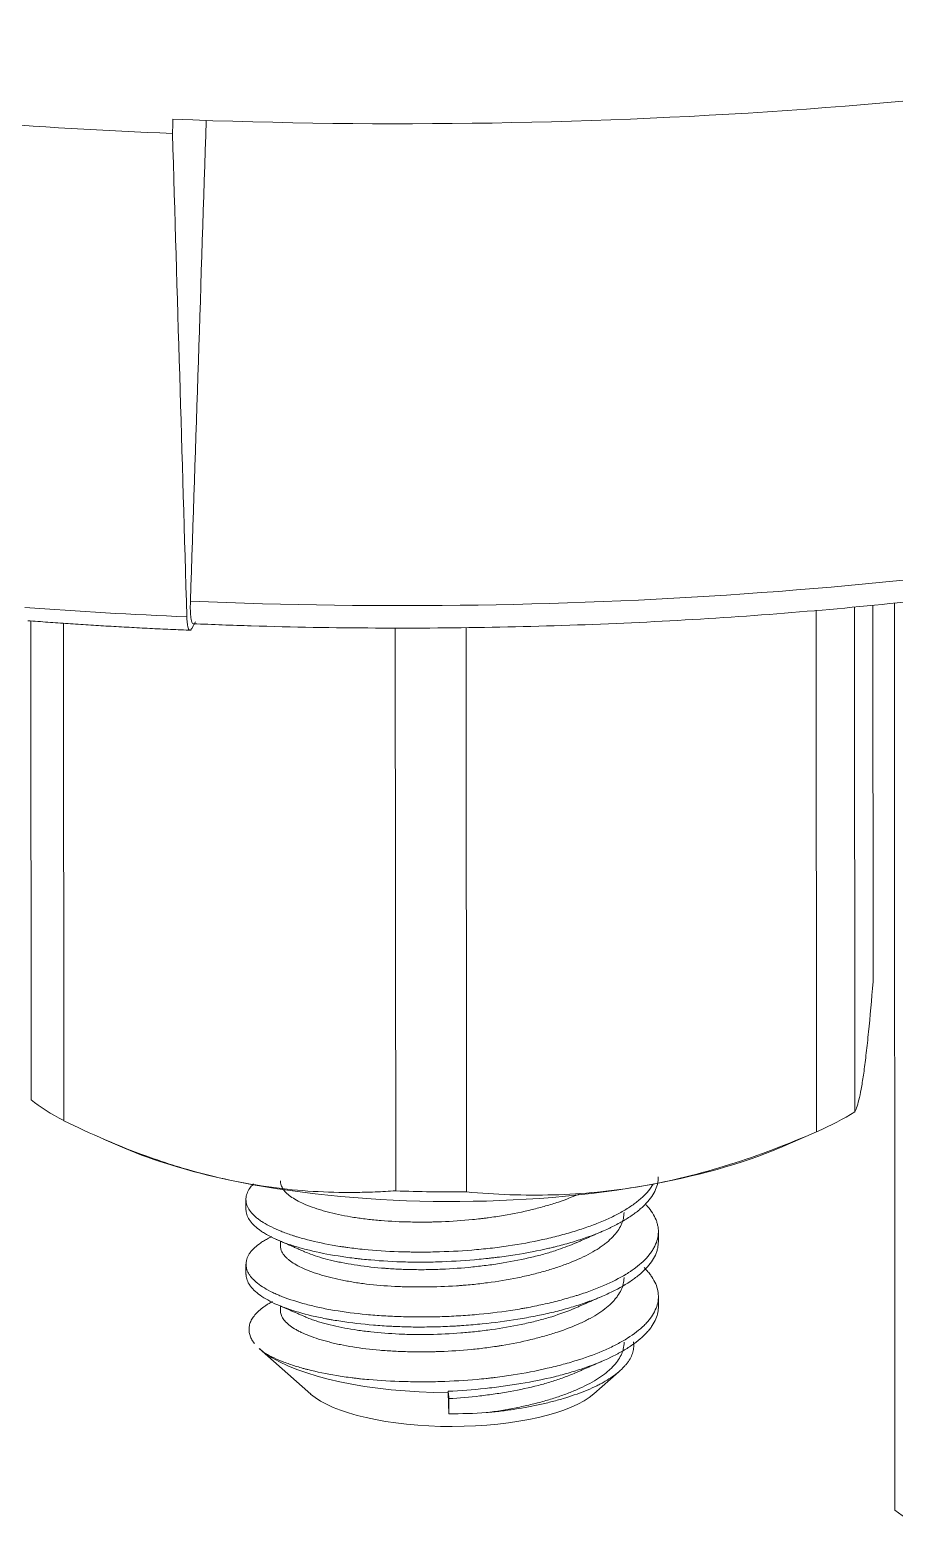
# Model space of a CAD drawing. Extents: x 9509 to 10103, y -15405 to -14985.
# Drawn here: x 10027.73 to 10040.31, y -15227.54 to -15205.7 of the extents above; entities that cross this region are included whole.
import ezdxf

# ---------------------------------------------------------------- set-up
doc = ezdxf.new("R2010")
doc.units = 0
doc.header["$MEASUREMENT"] = 0
doc.linetypes.add('HIDDEN2', pattern=[4.7625, 3.175, -1.5875])
doc.layers.add('1', color=4, linetype='HIDDEN2')

msp = doc.modelspace()

# ---------------------------------------------------------------- linework, layer by layer
at = {"layer": '1', "color": 7, "linetype": 'Continuous', "lineweight": 18}
for p, q in [((10039.728, -15221.44), (10039.723, -15214.094)), ((10039.992, -15219.544), (10039.988, -15214.07)), ((10040.311, -15227.233), (10040.302, -15214.036)), ((10027.741, -15221.264), (10027.736, -15214.298)), ((10028.216, -15221.568), (10028.211, -15214.331)), ((10030.08, -15214.407), (10030.131, -15214.312)), ((10039.171, -15221.728), (10039.166, -15214.141)), ((10033.046, -15222.588), (10033.04, -15214.4)), ((10034.078, -15222.604), (10034.073, -15214.392)), ((10038.633, -15221.961), (10039.168, -15221.73)), ((10028.797, -15221.836), (10029.101, -15221.967)), ((10030.868, -15222.713), (10030.868, -15222.858)), ((10036.868, -15223.326), (10036.868, -15223.181)), ((10031.368, -15223.321), (10031.368, -15223.384)), ((10030.868, -15223.657), (10030.868, -15223.802)), ((10036.869, -15224.27), (10036.869, -15224.125)), ((10031.369, -15224.264), (10031.369, -15224.328)), ((10031.06, -15224.883), (10031.809, -15225.544)), ((10035.93, -15225.542), (10036.292, -15225.221)), ((10033.81, -15225.504), (10033.81, -15225.525)), ((10033.81, -15225.525), (10033.82, -15225.832)), ((10033.82, -15225.611), (10033.82, -15225.832))]:
    msp.add_line(p, q, dxfattribs=at)
for centre, major_axis, ratio, start_param, end_param in [((10033.158, -15197.988), (27.43, 0.018), 0.330963, 4.589658, 5.265633), ((10033.158, -15198.197), (-27.426, -0.018), 0.330963, 1.338917, 1.447791), ((10048.488, -14811.798), (30.668, 853.756), 0.00528, 2.052272, 2.061536), ((10033.866, -15220.404), (6.65, 0.004), 0.330963, 3.54127, 3.696819), ((10033.866, -15220.404), (6.65, 0.004), 0.330963, 5.635665, 5.791214), ((10033.866, -15220.758), (-6, -0.004), 0.330963, 0.652874, 1.001051), ((10033.866, -15220.758), (-6, -0.004), 0.330963, 2.048248, 2.488709), ((10033.866, -15220.758), (-6, -0.004), 0.330963, 1.001051, 2.048248), ((10033.866, -15220.404), (6.65, 0.004), 0.330963, 4.588467, 4.744017), ((10033.869, -15224.533), (-3, -0.002), 0.330963, 0.436959, 1.550932), ((10033.869, -15225.288), (2.2, 0.001), 0.330963, 3.499988, 5.924806), ((10033.869, -15225.004), (2.5, 0.002), 0.330963, 4.692524, 4.911627), ((10046.436, -15226.372), (6.65, 0.004), 0.330963, 3.54127, 3.696819)]:
    msp.add_ellipse(centre, major_axis=major_axis, ratio=ratio, start_param=start_param, end_param=end_param, dxfattribs=at)
at = {"layer": '1', "color": 1, "linetype": 'Continuous', "lineweight": 13}
for centre, major_axis, start_param, end_param in [((10033.163, -15206.017), (-24.351, -0.016), 1.44277, 2.129336), ((10033.163, -15206.158), (-24.615, -0.016), 1.344679, 1.442029)]:
    msp.add_ellipse(centre, major_axis=major_axis, ratio=0.330963, start_param=start_param, end_param=end_param, dxfattribs=at)
at = {"layer": '1', "color": 7, "linetype": 'Continuous', "lineweight": 18}
msp.add_rational_spline([(10029.806, -15207), (10029.802, -15207.104), (10029.799, -15207.207)], [0.500001213832, 0.499998786168, 0.500001213832], degree=2, dxfattribs=at)
for points, degree in [([(10030.007, -15214.235), (10029.938, -15211.893), (10029.868, -15209.55), (10029.799, -15207.207)], 3), ([(10027.693, -15214.295), (10028.872, -15214.385), (10030.072, -15214.435)], 2), ([(10030.007, -15214.235), (10030.007, -15214.237), (10030.007, -15214.238), (10030.007, -15214.239)], 3), ([(10035.659, -15223.35), (10035.854, -15223.264), (10036.055, -15223.176)], 2), ([(10031.309, -15223.295), (10031.512, -15223.383), (10031.72, -15223.474)], 2), ([(10035.63, -15224.306), (10035.829, -15224.219), (10036.034, -15224.129)], 2), ([(10031.369, -15224.264), (10031.562, -15224.348), (10031.762, -15224.435)], 2), ([(10031.067, -15224.889), (10031.092, -15224.911), (10031.12, -15224.933), (10031.151, -15224.955)], 3), ([(10035.649, -15225.242), (10035.845, -15225.156), (10036.046, -15225.068)], 2), ([(10033.81, -15225.504), (10033.82, -15225.611)], 1)]:
    msp.add_open_spline(points, degree=degree, dxfattribs=at)
for points, knots in [([(10030.102, -15214.339), (10030.383, -15214.351), (10031.263, -15214.384), (10032.752, -15214.409), (10034.564, -15214.396), (10036.368, -15214.338), (10038.154, -15214.234), (10039.913, -15214.087), (10041.634, -15213.895), (10043.308, -15213.662), (10044.73, -15213.42), (10045.581, -15213.252), (10045.908, -15213.184)], [0, 0, 0, 0, 0.05141, 0.161191, 0.270985, 0.380781, 0.490588, 0.600414, 0.710271, 0.820171, 0.930128, 1, 1, 1, 1]), ([(10030.102, -15214.34), (10030.101, -15214.34), (10030.1, -15214.34), (10030.094, -15214.337), (10030.089, -15214.332), (10030.083, -15214.321), (10030.081, -15214.316), (10030.077, -15214.305), (10030.075, -15214.299), (10030.07, -15214.278), (10030.067, -15214.261), (10030.064, -15214.233), (10030.063, -15214.222), (10030.061, -15214.201), (10030.06, -15214.178), (10030.059, -15214.153), (10030.058, -15214.127), (10030.058, -15214.114), (10030.058, -15214.072), (10030.058, -15214.043), (10030.059, -15214.013)], [0, 0, 0, 0, 0.04241, 0.04241, 0.202009, 0.202009, 0.281808, 0.281808, 0.361607, 0.361607, 0.521205, 0.521205, 0.601004, 0.601004, 0.680803, 0.760603, 0.760603, 0.840402, 0.840402, 1, 1, 1, 1]), ([(10030.007, -15214.239), (10030.008, -15214.26), (10030.01, -15214.298), (10030.013, -15214.331), (10030.016, -15214.353), (10030.017, -15214.36), (10030.02, -15214.373), (10030.021, -15214.379), (10030.025, -15214.396), (10030.028, -15214.406), (10030.033, -15214.417), (10030.034, -15214.42), (10030.038, -15214.426), (10030.04, -15214.428), (10030.045, -15214.433), (10030.049, -15214.434), (10030.057, -15214.433), (10030.062, -15214.431), (10030.07, -15214.422), (10030.075, -15214.415), (10030.08, -15214.407)], [0, 0, 0, 0, 0.125, 0.25, 0.25, 0.3125, 0.3125, 0.375, 0.375, 0.5, 0.5, 0.5625, 0.5625, 0.625, 0.625, 0.75, 0.75, 0.875, 0.875, 1, 1, 1, 1]), ([(10039.992, -15219.544), (10039.97, -15219.811), (10039.948, -15220.057), (10039.915, -15220.385), (10039.904, -15220.488), (10039.882, -15220.678), (10039.871, -15220.766), (10039.86, -15220.846)], [0, 0, 0, 0, 0.5, 0.5, 0.75, 0.75, 1, 1, 1, 1]), ([(10039.86, -15220.846), (10039.849, -15220.925), (10039.838, -15220.997), (10039.816, -15221.125), (10039.805, -15221.182), (10039.772, -15221.327), (10039.75, -15221.395), (10039.728, -15221.44)], [0, 0, 0, 0, 0.25, 0.25, 0.5, 0.5, 1, 1, 1, 1]), ([(10030.631, -15222.432), (10030.428, -15222.389), (10030.225, -15222.339), (10029.92, -15222.25), (10029.819, -15222.219), (10029.666, -15222.169), (10029.615, -15222.152), (10029.513, -15222.117), (10029.056, -15221.955), (10028.608, -15221.76), (10028.216, -15221.568)], [0, 0, 0, 0, 0.25, 0.25, 0.375, 0.375, 0.4375, 0.4375, 0.5, 1, 1, 1, 1]), ([(10039.171, -15221.728), (10038.751, -15221.911), (10038.33, -15222.073), (10037.693, -15222.274), (10037.481, -15222.333), (10037.054, -15222.438), (10036.84, -15222.483), (10036.625, -15222.52)], [0, 0, 0, 0, 0.5, 0.5, 0.75, 0.75, 1, 1, 1, 1]), ([(10036.867, -15222.383), (10036.867, -15222.385), (10036.867, -15222.388), (10036.867, -15222.408), (10036.866, -15222.425), (10036.861, -15222.46), (10036.858, -15222.477), (10036.845, -15222.528), (10036.832, -15222.562), (10036.783, -15222.663), (10036.734, -15222.728), (10036.661, -15222.801), (10036.653, -15222.809), (10036.636, -15222.825), (10036.61, -15222.848), (10036.582, -15222.872), (10036.523, -15222.918), (10036.437, -15222.979), (10036.338, -15223.037), (10036.259, -15223.08), (10036.217, -15223.101), (10036.174, -15223.122), (10036.145, -15223.136), (10036.131, -15223.142), (10035.996, -15223.203), (10035.866, -15223.254), (10035.656, -15223.322), (10035.584, -15223.344), (10035.471, -15223.375), (10035.433, -15223.385), (10035.375, -15223.4), (10035.355, -15223.405), (10035.316, -15223.414), (10035.296, -15223.419), (10035.118, -15223.46), (10034.953, -15223.492), (10034.698, -15223.532), (10034.612, -15223.544), (10034.502, -15223.558), (10034.48, -15223.56), (10034.436, -15223.566), (10034.414, -15223.568), (10034.347, -15223.576), (10034.303, -15223.58), (10034.08, -15223.601), (10033.902, -15223.613), (10033.635, -15223.623), (10033.545, -15223.625), (10033.434, -15223.626), (10033.411, -15223.626), (10033.367, -15223.626), (10033.3, -15223.625), (10033.234, -15223.624), (10033.016, -15223.619), (10032.847, -15223.609), (10032.641, -15223.59), (10032.58, -15223.584), (10032.52, -15223.578), (10032.48, -15223.573), (10032.46, -15223.571), (10032.36, -15223.559), (10032.283, -15223.548), (10032.06, -15223.512), (10031.921, -15223.485), (10031.759, -15223.445), (10031.727, -15223.437), (10031.665, -15223.42), (10031.635, -15223.412), (10031.546, -15223.385), (10031.49, -15223.367), (10031.333, -15223.309), (10031.242, -15223.266), (10031.145, -15223.21), (10031.126, -15223.199), (10031.091, -15223.176), (10031.074, -15223.164), (10031.027, -15223.129), (10030.999, -15223.105), (10030.928, -15223.032), (10030.896, -15222.983), (10030.876, -15222.921), (10030.873, -15222.908), (10030.869, -15222.885), (10030.868, -15222.874), (10030.868, -15222.863)], [0, 0, 0, 0, 0.002285, 0.002285, 0.016568, 0.016568, 0.03085, 0.03085, 0.059415, 0.059415, 0.116545, 0.116545, 0.123686, 0.123686, 0.130827, 0.14511, 0.14511, 0.173675, 0.20224, 0.20224, 0.216522, 0.223663, 0.223663, 0.230805, 0.230805, 0.287934, 0.287934, 0.316499, 0.316499, 0.330782, 0.330782, 0.337923, 0.337923, 0.345064, 0.345064, 0.402194, 0.402194, 0.430759, 0.430759, 0.4379, 0.4379, 0.445041, 0.445041, 0.459324, 0.459324, 0.516454, 0.516454, 0.545019, 0.545019, 0.55216, 0.55216, 0.559301, 0.573583, 0.573583, 0.630713, 0.630713, 0.644996, 0.652137, 0.652137, 0.659278, 0.659278, 0.687843, 0.687843, 0.744973, 0.744973, 0.759255, 0.759255, 0.773538, 0.773538, 0.802103, 0.802103, 0.859232, 0.859232, 0.873515, 0.873515, 0.887797, 0.887797, 0.916362, 0.916362, 0.973492, 0.973492, 0.987775, 0.987775, 1, 1, 1, 1]), ([(10033.046, -15222.588), (10032.947, -15222.595), (10032.798, -15222.603), (10032.648, -15222.608), (10032.548, -15222.61), (10032.497, -15222.611), (10032.246, -15222.613), (10032.045, -15222.608), (10031.642, -15222.584), (10031.44, -15222.564), (10031.036, -15222.51), (10030.834, -15222.475), (10030.631, -15222.432)], [0, 0, 0, 0, 0.125, 0.1875, 0.1875, 0.25, 0.25, 0.5, 0.5, 0.75, 0.75, 1, 1, 1, 1]), ([(10030.978, -15222.486), (10030.962, -15222.502), (10030.948, -15222.518), (10030.917, -15222.558), (10030.902, -15222.582), (10030.88, -15222.632), (10030.873, -15222.657), (10030.868, -15222.696), (10030.867, -15222.708), (10030.868, -15222.727), (10030.868, -15222.734), (10030.87, -15222.747), (10030.871, -15222.753), (10030.882, -15222.81), (10030.908, -15222.86), (10030.97, -15222.933), (10030.994, -15222.956), (10031.03, -15222.986), (10031.037, -15222.992), (10031.053, -15223.003), (10031.06, -15223.009), (10031.085, -15223.027), (10031.102, -15223.038), (10031.192, -15223.094), (10031.278, -15223.136), (10031.427, -15223.196), (10031.481, -15223.216), (10031.552, -15223.239), (10031.566, -15223.244), (10031.595, -15223.253), (10031.64, -15223.267), (10031.686, -15223.28), (10031.842, -15223.322), (10031.977, -15223.352), (10032.159, -15223.384), (10032.214, -15223.394), (10032.271, -15223.402), (10032.31, -15223.408), (10032.329, -15223.41), (10032.427, -15223.424), (10032.506, -15223.433), (10032.748, -15223.457), (10032.916, -15223.468), (10033.132, -15223.475), (10033.176, -15223.476), (10033.242, -15223.478), (10033.264, -15223.478), (10033.308, -15223.479), (10033.419, -15223.48), (10033.53, -15223.479), (10033.797, -15223.473), (10033.976, -15223.464), (10034.199, -15223.446), (10034.244, -15223.442), (10034.334, -15223.433), (10034.378, -15223.429), (10034.511, -15223.414), (10034.598, -15223.402), (10034.855, -15223.364), (10035.022, -15223.334), (10035.224, -15223.289), (10035.265, -15223.28), (10035.344, -15223.261), (10035.383, -15223.251), (10035.498, -15223.221), (10035.572, -15223.2), (10035.716, -15223.156), (10035.785, -15223.133), (10035.919, -15223.086), (10035.984, -15223.061), (10036.108, -15223.008), (10036.226, -15222.955), (10036.382, -15222.87), (10036.473, -15222.81), (10036.536, -15222.764), (10036.556, -15222.748), (10036.595, -15222.717), (10036.614, -15222.7), (10036.701, -15222.62), (10036.756, -15222.554), (10036.795, -15222.487)], [0, 0, 0, 0, 0.018178, 0.018178, 0.04623, 0.04623, 0.074282, 0.074282, 0.088308, 0.088308, 0.095321, 0.095321, 0.102334, 0.102334, 0.158438, 0.158438, 0.18649, 0.18649, 0.193503, 0.193503, 0.200516, 0.200516, 0.214542, 0.214542, 0.270646, 0.270646, 0.298698, 0.298698, 0.305711, 0.305711, 0.312724, 0.326751, 0.326751, 0.382855, 0.382855, 0.396881, 0.403894, 0.403894, 0.410907, 0.410907, 0.438959, 0.438959, 0.495063, 0.495063, 0.509089, 0.509089, 0.516102, 0.516102, 0.523115, 0.551167, 0.551167, 0.607271, 0.607271, 0.621297, 0.621297, 0.635323, 0.635323, 0.663375, 0.663375, 0.719479, 0.719479, 0.733505, 0.733505, 0.747531, 0.747531, 0.775584, 0.775584, 0.803636, 0.803636, 0.831688, 0.831688, 0.85974, 0.887792, 0.915844, 0.915844, 0.92987, 0.92987, 0.943896, 0.943896, 1, 1, 1, 1]), ([(10031.368, -15222.444), (10031.368, -15222.454), (10031.369, -15222.464), (10031.373, -15222.485), (10031.375, -15222.495), (10031.383, -15222.516), (10031.387, -15222.526), (10031.403, -15222.557), (10031.417, -15222.577), (10031.47, -15222.636), (10031.518, -15222.674), (10031.611, -15222.73), (10031.644, -15222.747), (10031.718, -15222.782), (10031.758, -15222.798), (10031.843, -15222.83), (10031.888, -15222.846), (10031.96, -15222.868), (10031.985, -15222.876), (10032.036, -15222.89), (10032.063, -15222.897), (10032.197, -15222.931), (10032.313, -15222.955), (10032.499, -15222.984), (10032.563, -15222.993), (10032.662, -15223.005), (10032.696, -15223.008), (10032.764, -15223.015), (10032.798, -15223.018), (10032.972, -15223.032), (10033.114, -15223.039), (10033.335, -15223.043), (10033.409, -15223.044), (10033.504, -15223.043), (10033.523, -15223.043), (10033.561, -15223.042), (10033.618, -15223.041), (10033.674, -15223.039), (10033.864, -15223.032), (10034.015, -15223.022), (10034.203, -15223.003), (10034.26, -15222.997), (10034.316, -15222.99), (10034.354, -15222.985), (10034.373, -15222.983), (10034.466, -15222.971), (10034.54, -15222.959), (10034.756, -15222.923), (10034.896, -15222.894), (10035.064, -15222.853), (10035.098, -15222.844), (10035.164, -15222.827), (10035.196, -15222.818), (10035.292, -15222.79), (10035.354, -15222.771), (10035.526, -15222.713), (10035.63, -15222.673), (10035.726, -15222.629)], [0, 0, 0, 0, 0.018204, 0.018204, 0.037166, 0.037166, 0.056128, 0.056128, 0.094053, 0.094053, 0.169903, 0.169903, 0.207828, 0.207828, 0.245752, 0.245752, 0.283677, 0.283677, 0.302639, 0.302639, 0.321602, 0.321602, 0.397451, 0.397451, 0.435376, 0.435376, 0.454338, 0.454338, 0.473301, 0.473301, 0.54915, 0.54915, 0.587075, 0.587075, 0.596556, 0.596556, 0.606038, 0.625, 0.625, 0.700849, 0.700849, 0.719812, 0.729293, 0.729293, 0.738774, 0.738774, 0.776699, 0.776699, 0.852549, 0.852549, 0.871511, 0.871511, 0.890473, 0.890473, 0.928398, 0.928398, 1, 1, 1, 1]), ([(10036.625, -15222.52), (10036.411, -15222.557), (10036.197, -15222.586), (10035.768, -15222.628), (10035.554, -15222.641), (10034.916, -15222.659), (10034.495, -15222.642), (10034.078, -15222.604)], [0, 0, 0, 0, 0.25, 0.25, 0.5, 0.5, 1, 1, 1, 1]), ([(10031.239, -15223.254), (10031.224, -15223.262), (10031.209, -15223.27), (10031.185, -15223.283), (10031.174, -15223.288), (10031.155, -15223.3), (10031.126, -15223.316), (10031.1, -15223.333), (10031.05, -15223.368), (10030.991, -15223.414), (10030.947, -15223.462), (10030.92, -15223.499), (10030.912, -15223.511), (10030.898, -15223.536), (10030.892, -15223.549), (10030.867, -15223.612), (10030.863, -15223.663), (10030.881, -15223.738), (10030.891, -15223.763), (10030.912, -15223.801), (10030.92, -15223.813), (10030.938, -15223.838), (10030.948, -15223.85), (10031.003, -15223.911), (10031.061, -15223.957), (10031.172, -15224.024), (10031.212, -15224.046), (10031.279, -15224.077), (10031.302, -15224.088), (10031.35, -15224.108), (10031.374, -15224.119), (10031.502, -15224.168), (10031.616, -15224.205), (10031.805, -15224.255), (10031.871, -15224.271), (10031.975, -15224.293), (10032.01, -15224.301), (10032.082, -15224.314), (10032.118, -15224.321), (10032.302, -15224.352), (10032.457, -15224.372), (10032.701, -15224.395), (10032.784, -15224.402), (10032.912, -15224.409), (10032.955, -15224.412), (10033.041, -15224.415), (10033.084, -15224.417), (10033.214, -15224.421), (10033.301, -15224.422), (10033.477, -15224.423), (10033.566, -15224.422), (10033.7, -15224.419), (10033.745, -15224.417), (10033.835, -15224.414), (10033.88, -15224.411), (10034.015, -15224.404), (10034.105, -15224.398), (10034.371, -15224.375), (10034.546, -15224.354), (10034.761, -15224.322), (10034.804, -15224.315), (10034.868, -15224.304), (10034.89, -15224.3), (10034.932, -15224.293), (10035.037, -15224.273), (10035.221, -15224.235), (10035.376, -15224.197), (10035.528, -15224.156), (10035.601, -15224.135), (10035.691, -15224.107), (10035.709, -15224.102), (10035.745, -15224.09), (10035.762, -15224.084), (10035.814, -15224.067), (10035.848, -15224.055), (10035.948, -15224.018), (10036.012, -15223.993), (10036.193, -15223.915), (10036.302, -15223.86), (10036.411, -15223.793), (10036.423, -15223.786), (10036.447, -15223.77), (10036.481, -15223.748), (10036.513, -15223.725), (10036.575, -15223.678), (10036.649, -15223.615), (10036.709, -15223.55), (10036.749, -15223.501), (10036.767, -15223.476), (10036.783, -15223.451), (10036.794, -15223.434), (10036.799, -15223.425), (10036.841, -15223.349), (10036.861, -15223.282), (10036.869, -15223.181), (10036.868, -15223.147), (10036.86, -15223.096), (10036.856, -15223.079), (10036.849, -15223.053), (10036.846, -15223.045), (10036.841, -15223.028), (10036.837, -15223.019), (10036.807, -15222.943), (10036.765, -15222.877), (10036.701, -15222.805), (10036.696, -15222.799), (10036.69, -15222.793)], [0, 0, 0, 0, 0.007902, 0.007902, 0.013515, 0.013515, 0.019127, 0.030352, 0.030352, 0.052802, 0.075251, 0.075251, 0.086476, 0.086476, 0.097701, 0.097701, 0.142601, 0.142601, 0.16505, 0.16505, 0.176275, 0.176275, 0.1875, 0.1875, 0.232399, 0.232399, 0.254849, 0.254849, 0.266074, 0.266074, 0.277299, 0.277299, 0.322198, 0.322198, 0.344648, 0.344648, 0.355873, 0.355873, 0.367098, 0.367098, 0.411997, 0.411997, 0.434447, 0.434447, 0.445672, 0.445672, 0.456897, 0.456897, 0.479346, 0.479346, 0.501796, 0.501796, 0.513021, 0.513021, 0.524246, 0.524246, 0.546695, 0.546695, 0.591595, 0.591595, 0.60282, 0.60282, 0.608432, 0.608432, 0.614045, 0.636494, 0.658944, 0.658944, 0.681394, 0.681394, 0.687006, 0.687006, 0.692619, 0.692619, 0.703843, 0.703843, 0.726293, 0.726293, 0.771193, 0.771193, 0.776805, 0.776805, 0.782417, 0.793642, 0.793642, 0.816092, 0.838542, 0.838542, 0.849767, 0.855379, 0.855379, 0.860991, 0.860991, 0.905891, 0.905891, 0.928341, 0.928341, 0.939565, 0.939565, 0.945178, 0.945178, 0.95079, 0.95079, 0.99569, 0.99569, 1, 1, 1, 1]), ([(10031.368, -15223.386), (10031.368, -15223.417), (10031.376, -15223.447), (10031.402, -15223.497), (10031.416, -15223.518), (10031.442, -15223.547), (10031.451, -15223.557), (10031.472, -15223.577), (10031.483, -15223.587), (10031.543, -15223.635), (10031.604, -15223.671), (10031.713, -15223.723), (10031.752, -15223.74), (10031.816, -15223.764), (10031.839, -15223.772), (10031.884, -15223.788), (10031.907, -15223.795), (10032.028, -15223.833), (10032.133, -15223.86), (10032.278, -15223.89), (10032.307, -15223.895), (10032.368, -15223.906), (10032.398, -15223.912), (10032.492, -15223.927), (10032.557, -15223.936), (10032.754, -15223.959), (10032.891, -15223.971), (10033.07, -15223.98), (10033.106, -15223.981), (10033.161, -15223.983), (10033.18, -15223.984), (10033.217, -15223.985), (10033.235, -15223.985), (10033.327, -15223.987), (10033.402, -15223.987), (10033.626, -15223.985), (10033.777, -15223.98), (10033.948, -15223.969), (10033.968, -15223.967), (10034.006, -15223.964), (10034.025, -15223.963), (10034.082, -15223.958), (10034.12, -15223.955), (10034.233, -15223.944), (10034.308, -15223.935), (10034.53, -15223.906), (10034.675, -15223.882), (10034.852, -15223.846), (10034.887, -15223.838), (10034.956, -15223.823), (10034.99, -15223.815), (10035.091, -15223.79), (10035.156, -15223.773), (10035.284, -15223.737), (10035.345, -15223.718), (10035.435, -15223.688), (10035.465, -15223.677), (10035.523, -15223.656), (10035.551, -15223.646), (10035.69, -15223.591), (10035.791, -15223.545), (10035.925, -15223.471), (10035.968, -15223.446), (10036.027, -15223.407), (10036.046, -15223.393), (10036.082, -15223.367), (10036.1, -15223.353), (10036.183, -15223.284), (10036.236, -15223.228), (10036.297, -15223.142), (10036.314, -15223.112), (10036.334, -15223.068), (10036.34, -15223.053), (10036.351, -15223.024), (10036.355, -15223.009), (10036.365, -15222.964), (10036.368, -15222.934), (10036.368, -15222.904)], [0, 0, 0, 0, 0.042671, 0.042671, 0.07166, 0.07166, 0.086155, 0.086155, 0.100649, 0.100649, 0.158627, 0.158627, 0.187616, 0.187616, 0.20211, 0.20211, 0.216605, 0.216605, 0.274582, 0.274582, 0.289077, 0.289077, 0.303571, 0.303571, 0.33256, 0.33256, 0.390538, 0.390538, 0.405032, 0.405032, 0.41228, 0.41228, 0.419527, 0.419527, 0.448516, 0.448516, 0.506493, 0.506493, 0.513741, 0.513741, 0.520988, 0.520988, 0.535482, 0.535482, 0.564471, 0.564471, 0.622449, 0.622449, 0.636943, 0.636943, 0.651438, 0.651438, 0.680427, 0.680427, 0.709416, 0.709416, 0.72391, 0.72391, 0.738404, 0.738404, 0.796382, 0.796382, 0.825371, 0.825371, 0.839866, 0.839866, 0.85436, 0.85436, 0.912338, 0.912338, 0.941327, 0.941327, 0.955821, 0.955821, 0.970315, 0.970315, 1, 1, 1, 1]), ([(10036.868, -15223.324), (10036.868, -15223.356), (10036.865, -15223.388), (10036.854, -15223.437), (10036.85, -15223.454), (10036.838, -15223.489), (10036.832, -15223.506), (10036.793, -15223.591), (10036.747, -15223.656), (10036.655, -15223.752), (10036.621, -15223.784), (10036.563, -15223.831), (10036.543, -15223.846), (10036.501, -15223.877), (10036.479, -15223.892), (10036.366, -15223.968), (10036.262, -15224.025), (10036.088, -15224.106), (10036.027, -15224.133), (10035.93, -15224.171), (10035.897, -15224.183), (10035.83, -15224.208), (10035.796, -15224.22), (10035.691, -15224.255), (10035.619, -15224.278), (10035.471, -15224.32), (10035.319, -15224.359), (10035.159, -15224.394), (10035.035, -15224.418), (10034.993, -15224.426), (10034.909, -15224.441), (10034.867, -15224.449), (10034.654, -15224.483), (10034.481, -15224.506), (10034.216, -15224.532), (10034.127, -15224.54), (10034.014, -15224.548), (10033.991, -15224.55), (10033.946, -15224.553), (10033.879, -15224.557), (10033.812, -15224.56), (10033.677, -15224.566), (10033.589, -15224.568), (10033.412, -15224.57), (10033.324, -15224.57), (10033.192, -15224.567), (10033.127, -15224.565), (10033.062, -15224.562), (10033.018, -15224.56), (10032.997, -15224.559), (10032.889, -15224.554), (10032.805, -15224.548), (10032.557, -15224.527), (10032.399, -15224.509), (10032.21, -15224.48), (10032.173, -15224.474), (10032.118, -15224.464), (10032.099, -15224.461), (10032.063, -15224.455), (10031.974, -15224.438), (10031.888, -15224.42), (10031.693, -15224.374), (10031.573, -15224.339), (10031.452, -15224.296), (10031.439, -15224.291), (10031.413, -15224.281), (10031.4, -15224.276), (10031.362, -15224.261), (10031.337, -15224.251), (10031.267, -15224.22), (10031.223, -15224.198), (10031.104, -15224.132), (10031.039, -15224.085), (10030.982, -15224.03), (10030.976, -15224.024), (10030.964, -15224.012), (10030.947, -15223.994), (10030.933, -15223.975), (10030.907, -15223.938), (10030.881, -15223.889), (10030.87, -15223.839), (10030.869, -15223.811), (10030.868, -15223.808), (10030.868, -15223.804)], [0, 0, 0, 0, 0.026688, 0.026688, 0.040944, 0.040944, 0.055201, 0.055201, 0.112226, 0.112226, 0.140739, 0.140739, 0.154995, 0.154995, 0.169252, 0.169252, 0.226277, 0.226277, 0.25479, 0.25479, 0.269047, 0.269047, 0.283303, 0.283303, 0.311816, 0.311816, 0.340329, 0.368841, 0.368841, 0.383098, 0.383098, 0.397354, 0.397354, 0.45438, 0.45438, 0.482892, 0.482892, 0.490021, 0.490021, 0.497149, 0.511405, 0.511405, 0.539918, 0.539918, 0.568431, 0.568431, 0.582687, 0.589815, 0.589815, 0.596943, 0.596943, 0.625456, 0.625456, 0.682482, 0.682482, 0.696738, 0.696738, 0.703866, 0.703866, 0.710995, 0.739507, 0.739507, 0.796533, 0.796533, 0.803661, 0.803661, 0.810789, 0.810789, 0.825046, 0.825046, 0.853558, 0.853558, 0.910584, 0.910584, 0.917712, 0.917712, 0.92484, 0.939097, 0.939097, 0.96761, 0.996122, 0.996122, 1, 1, 1, 1]), ([(10035.675, -15223.342), (10035.593, -15223.378), (10035.505, -15223.412), (10035.381, -15223.454), (10035.35, -15223.464), (10035.288, -15223.484), (10035.257, -15223.493), (10035.161, -15223.52), (10035.095, -15223.537), (10034.895, -15223.585), (10034.756, -15223.613), (10034.575, -15223.643), (10034.538, -15223.649), (10034.464, -15223.66), (10034.427, -15223.665), (10034.316, -15223.679), (10034.242, -15223.688), (10034.017, -15223.711), (10033.867, -15223.722), (10033.677, -15223.73), (10033.639, -15223.732), (10033.563, -15223.734), (10033.525, -15223.734), (10033.413, -15223.736), (10033.339, -15223.735), (10033.193, -15223.732), (10033.121, -15223.729), (10033.014, -15223.724), (10032.961, -15223.721), (10032.908, -15223.717), (10032.873, -15223.714), (10032.855, -15223.713), (10032.699, -15223.699), (10032.568, -15223.684), (10032.382, -15223.655), (10032.322, -15223.644), (10032.235, -15223.627), (10032.207, -15223.621), (10032.164, -15223.612), (10032.15, -15223.609), (10032.123, -15223.603), (10032.109, -15223.6), (10031.989, -15223.57), (10031.893, -15223.541), (10031.777, -15223.498), (10031.749, -15223.486), (10031.721, -15223.474)], [0, 0, 0, 0, 0.078076, 0.078076, 0.102721, 0.102721, 0.127366, 0.127366, 0.176656, 0.176656, 0.275237, 0.275237, 0.299882, 0.299882, 0.324527, 0.324527, 0.373817, 0.373817, 0.472398, 0.472398, 0.497043, 0.497043, 0.521688, 0.521688, 0.570978, 0.570978, 0.620268, 0.620268, 0.644913, 0.657236, 0.657236, 0.669558, 0.669558, 0.768139, 0.768139, 0.817429, 0.817429, 0.842074, 0.842074, 0.854397, 0.854397, 0.866719, 0.866719, 0.9653, 0.9653, 1, 1, 1, 1]), ([(10031.151, -15224.955), (10031.228, -15224.999), (10031.318, -15225.041), (10031.472, -15225.1), (10031.527, -15225.119), (10031.615, -15225.146), (10031.645, -15225.155), (10031.691, -15225.168), (10031.707, -15225.173), (10031.738, -15225.181), (10031.754, -15225.185), (10031.899, -15225.222), (10032.037, -15225.251), (10032.258, -15225.288), (10032.335, -15225.299), (10032.433, -15225.311), (10032.453, -15225.313), (10032.493, -15225.318), (10032.513, -15225.32), (10032.574, -15225.327), (10032.614, -15225.331), (10032.819, -15225.349), (10032.988, -15225.358), (10033.249, -15225.365), (10033.337, -15225.366), (10033.448, -15225.366), (10033.471, -15225.366), (10033.516, -15225.366), (10033.583, -15225.365), (10033.65, -15225.364), (10033.873, -15225.357), (10034.052, -15225.347), (10034.274, -15225.327), (10034.34, -15225.32), (10034.407, -15225.313), (10034.451, -15225.308), (10034.473, -15225.305), (10034.584, -15225.292), (10034.671, -15225.28), (10034.927, -15225.239), (10035.092, -15225.207), (10035.291, -15225.161), (10035.33, -15225.152), (10035.408, -15225.132), (10035.447, -15225.122), (10035.561, -15225.091), (10035.634, -15225.069), (10035.846, -15225.002), (10035.977, -15224.953), (10036.127, -15224.887), (10036.156, -15224.874), (10036.214, -15224.846), (10036.242, -15224.832), (10036.323, -15224.79), (10036.373, -15224.761), (10036.514, -15224.672), (10036.594, -15224.61), (10036.676, -15224.529), (10036.692, -15224.513), (10036.721, -15224.48), (10036.735, -15224.463), (10036.773, -15224.414), (10036.794, -15224.38), (10036.846, -15224.28), (10036.865, -15224.212), (10036.87, -15224.11), (10036.867, -15224.076), (10036.854, -15224.008), (10036.833, -15223.941), (10036.796, -15223.874), (10036.763, -15223.824), (10036.751, -15223.807), (10036.724, -15223.774), (10036.71, -15223.758), (10036.684, -15223.729), (10036.672, -15223.717), (10036.66, -15223.705)], [0, 0, 0, 0, 0.058194, 0.058194, 0.087291, 0.087291, 0.101839, 0.101839, 0.109113, 0.109113, 0.116387, 0.116387, 0.174581, 0.174581, 0.203678, 0.203678, 0.210952, 0.210952, 0.218226, 0.218226, 0.232775, 0.232775, 0.290968, 0.290968, 0.320065, 0.320065, 0.327339, 0.327339, 0.334614, 0.349162, 0.349162, 0.407356, 0.407356, 0.421904, 0.429178, 0.429178, 0.436453, 0.436453, 0.465549, 0.465549, 0.523743, 0.523743, 0.538291, 0.538291, 0.55284, 0.55284, 0.581937, 0.581937, 0.64013, 0.64013, 0.654679, 0.654679, 0.669227, 0.669227, 0.698324, 0.698324, 0.756518, 0.756518, 0.771066, 0.771066, 0.785615, 0.785615, 0.814711, 0.814711, 0.872905, 0.872905, 0.902002, 0.902002, 0.931099, 0.960196, 0.960196, 0.974744, 0.974744, 0.989292, 0.989292, 1, 1, 1, 1]), ([(10031.369, -15224.331), (10031.369, -15224.34), (10031.37, -15224.348), (10031.374, -15224.377), (10031.381, -15224.398), (10031.396, -15224.428), (10031.402, -15224.439), (10031.416, -15224.459), (10031.423, -15224.469), (10031.466, -15224.519), (10031.513, -15224.557), (10031.588, -15224.603), (10031.604, -15224.612), (10031.637, -15224.63), (10031.654, -15224.639), (10031.709, -15224.665), (10031.749, -15224.681), (10031.875, -15224.73), (10031.97, -15224.76), (10032.103, -15224.794), (10032.13, -15224.801), (10032.186, -15224.814), (10032.214, -15224.82), (10032.301, -15224.838), (10032.361, -15224.849), (10032.546, -15224.879), (10032.677, -15224.895), (10032.85, -15224.91), (10032.885, -15224.912), (10032.956, -15224.917), (10032.991, -15224.919), (10033.098, -15224.925), (10033.171, -15224.927), (10033.317, -15224.93), (10033.391, -15224.931), (10033.503, -15224.93), (10033.56, -15224.929), (10033.617, -15224.928), (10033.655, -15224.927), (10033.674, -15224.926), (10033.846, -15224.92), (10033.997, -15224.91), (10034.223, -15224.889), (10034.298, -15224.88), (10034.409, -15224.866), (10034.446, -15224.86), (10034.502, -15224.852), (10034.521, -15224.849), (10034.558, -15224.844), (10034.576, -15224.841), (10034.74, -15224.814), (10034.88, -15224.785), (10035.082, -15224.736), (10035.148, -15224.719), (10035.244, -15224.692), (10035.276, -15224.682), (10035.339, -15224.663), (10035.369, -15224.653), (10035.519, -15224.604), (10035.63, -15224.561), (10035.782, -15224.492), (10035.83, -15224.468), (10035.921, -15224.418), (10035.964, -15224.392), (10036.082, -15224.314), (10036.149, -15224.26), (10036.217, -15224.19), (10036.229, -15224.175), (10036.253, -15224.147), (10036.265, -15224.132), (10036.296, -15224.088), (10036.313, -15224.059), (10036.354, -15223.972), (10036.368, -15223.913), (10036.368, -15223.853), (10036.368, -15223.852), (10036.368, -15223.851)], [0, 0, 0, 0, 0.011617, 0.011617, 0.04066, 0.04066, 0.055181, 0.055181, 0.069702, 0.069702, 0.127788, 0.127788, 0.142309, 0.142309, 0.156831, 0.156831, 0.185873, 0.185873, 0.243959, 0.243959, 0.25848, 0.25848, 0.273002, 0.273002, 0.302044, 0.302044, 0.36013, 0.36013, 0.374651, 0.374651, 0.389173, 0.389173, 0.418215, 0.418215, 0.447258, 0.447258, 0.46178, 0.46904, 0.46904, 0.476301, 0.476301, 0.534386, 0.534386, 0.563429, 0.563429, 0.577951, 0.577951, 0.585211, 0.585211, 0.592472, 0.592472, 0.650557, 0.650557, 0.6796, 0.6796, 0.694122, 0.694122, 0.708643, 0.708643, 0.766728, 0.766728, 0.795771, 0.795771, 0.824814, 0.824814, 0.882899, 0.882899, 0.897421, 0.897421, 0.911942, 0.911942, 0.940985, 0.940985, 0.99907, 0.99907, 1, 1, 1, 1]), ([(10031.254, -15224.197), (10031.242, -15224.204), (10031.23, -15224.211), (10031.202, -15224.227), (10031.187, -15224.237), (10031.157, -15224.256), (10031.115, -15224.285), (10031.078, -15224.314), (10031.012, -15224.373), (10030.978, -15224.414), (10030.942, -15224.477), (10030.932, -15224.498), (10030.918, -15224.541), (10030.914, -15224.562), (10030.909, -15224.626), (10030.916, -15224.668), (10030.94, -15224.731), (10030.951, -15224.752), (10030.971, -15224.783), (10030.979, -15224.794), (10030.988, -15224.806), (10030.99, -15224.809), (10030.992, -15224.811)], [0, 0, 0, 0, 0.037159, 0.037159, 0.087239, 0.087239, 0.137319, 0.23748, 0.23748, 0.4378, 0.4378, 0.53796, 0.53796, 0.638121, 0.638121, 0.838441, 0.838441, 0.938601, 0.938601, 0.988682, 0.988682, 1, 1, 1, 1]), ([(10035.643, -15224.3), (10035.635, -15224.303), (10035.627, -15224.307), (10035.511, -15224.355), (10035.394, -15224.396), (10035.207, -15224.451), (10035.143, -15224.469), (10035.043, -15224.494), (10035.009, -15224.502), (10034.941, -15224.517), (10034.906, -15224.525), (10034.733, -15224.561), (10034.59, -15224.586), (10034.37, -15224.616), (10034.295, -15224.626), (10034.182, -15224.638), (10034.144, -15224.642), (10034.069, -15224.649), (10034.031, -15224.652), (10033.842, -15224.667), (10033.692, -15224.675), (10033.504, -15224.678), (10033.467, -15224.679), (10033.392, -15224.679), (10033.355, -15224.679), (10033.243, -15224.677), (10033.17, -15224.675), (10032.955, -15224.665), (10032.816, -15224.654), (10032.65, -15224.636), (10032.617, -15224.632), (10032.551, -15224.623), (10032.519, -15224.619), (10032.424, -15224.605), (10032.363, -15224.595), (10032.187, -15224.562), (10032.078, -15224.537), (10031.966, -15224.505), (10031.954, -15224.502), (10031.93, -15224.494), (10031.918, -15224.491), (10031.882, -15224.479), (10031.859, -15224.472), (10031.812, -15224.455), (10031.788, -15224.446), (10031.765, -15224.436)], [0, 0, 0, 0, 0.007305, 0.007305, 0.108766, 0.108766, 0.159497, 0.159497, 0.184862, 0.184862, 0.210227, 0.210227, 0.311688, 0.311688, 0.362419, 0.362419, 0.387784, 0.387784, 0.413149, 0.413149, 0.51461, 0.51461, 0.539976, 0.539976, 0.565341, 0.565341, 0.616071, 0.616071, 0.717532, 0.717532, 0.742898, 0.742898, 0.768263, 0.768263, 0.818993, 0.818993, 0.920454, 0.920454, 0.933137, 0.933137, 0.94582, 0.94582, 0.971185, 0.971185, 1, 1, 1, 1]), ([(10036.869, -15224.266), (10036.869, -15224.328), (10036.857, -15224.389), (10036.818, -15224.483), (10036.8, -15224.516), (10036.767, -15224.566), (10036.756, -15224.583), (10036.736, -15224.607), (10036.729, -15224.616), (10036.715, -15224.632), (10036.708, -15224.64), (10036.642, -15224.713), (10036.568, -15224.775), (10036.436, -15224.866), (10036.389, -15224.895), (10036.325, -15224.932), (10036.312, -15224.939), (10036.285, -15224.953), (10036.272, -15224.961), (10036.231, -15224.982), (10036.203, -15224.996), (10036.059, -15225.065), (10035.933, -15225.116), (10035.728, -15225.187), (10035.657, -15225.21), (10035.546, -15225.242), (10035.508, -15225.253), (10035.432, -15225.273), (10035.394, -15225.283), (10035.199, -15225.331), (10035.037, -15225.364), (10034.826, -15225.399), (10034.784, -15225.406), (10034.698, -15225.419), (10034.654, -15225.425), (10034.523, -15225.443), (10034.435, -15225.454), (10034.169, -15225.482), (10033.991, -15225.495), (10033.81, -15225.504)], [0, 0, 0, 0, 0.10072, 0.10072, 0.156925, 0.156925, 0.185027, 0.185027, 0.199079, 0.199079, 0.21313, 0.21313, 0.32554, 0.32554, 0.381745, 0.381745, 0.395796, 0.395796, 0.409847, 0.409847, 0.43795, 0.43795, 0.55036, 0.55036, 0.606565, 0.606565, 0.634667, 0.634667, 0.66277, 0.66277, 0.77518, 0.77518, 0.803282, 0.803282, 0.831385, 0.831385, 0.88759, 0.88759, 1, 1, 1, 1]), ([(10034.364, -15225.815), (10034.434, -15225.809), (10034.504, -15225.801), (10034.608, -15225.789), (10034.642, -15225.784), (10034.711, -15225.775), (10034.745, -15225.77), (10034.913, -15225.744), (10035.042, -15225.719), (10035.229, -15225.677), (10035.29, -15225.663), (10035.379, -15225.639), (10035.409, -15225.631), (10035.467, -15225.615), (10035.495, -15225.606), (10035.635, -15225.563), (10035.738, -15225.526), (10035.881, -15225.467), (10035.927, -15225.446), (10035.992, -15225.414), (10036.013, -15225.403), (10036.054, -15225.381), (10036.074, -15225.37), (10036.171, -15225.314), (10036.237, -15225.267), (10036.322, -15225.195), (10036.348, -15225.17), (10036.382, -15225.133), (10036.393, -15225.12), (10036.413, -15225.095), (10036.423, -15225.082), (10036.466, -15225.018), (10036.489, -15224.967), (10036.507, -15224.89), (10036.509, -15224.864), (10036.51, -15224.825), (10036.509, -15224.812), (10036.507, -15224.795), (10036.507, -15224.79), (10036.506, -15224.786)], [0, 0, 0, 0, 0.056609, 0.056609, 0.084914, 0.084914, 0.113218, 0.113218, 0.226437, 0.226437, 0.283046, 0.283046, 0.31135, 0.31135, 0.339655, 0.339655, 0.452873, 0.452873, 0.509482, 0.509482, 0.537787, 0.537787, 0.566091, 0.566091, 0.67931, 0.67931, 0.735919, 0.735919, 0.764223, 0.764223, 0.792528, 0.792528, 0.905746, 0.905746, 0.962355, 0.962355, 0.99066, 0.99066, 1, 1, 1, 1]), ([(10034.364, -15225.815), (10034.513, -15225.796), (10034.658, -15225.772), (10034.834, -15225.737), (10034.869, -15225.73), (10034.939, -15225.714), (10034.973, -15225.706), (10035.075, -15225.682), (10035.141, -15225.665), (10035.269, -15225.629), (10035.331, -15225.61), (10035.451, -15225.57), (10035.509, -15225.55), (10035.593, -15225.517), (10035.62, -15225.506), (10035.674, -15225.484), (10035.701, -15225.472), (10035.777, -15225.438), (10035.825, -15225.414), (10035.961, -15225.34), (10036.041, -15225.289), (10036.125, -15225.22), (10036.142, -15225.206), (10036.172, -15225.179), (10036.187, -15225.165), (10036.228, -15225.122), (10036.276, -15225.065), (10036.311, -15225.007), (10036.332, -15224.963), (10036.338, -15224.949), (10036.349, -15224.919), (10036.354, -15224.904), (10036.366, -15224.857), (10036.369, -15224.824), (10036.369, -15224.792)], [0, 0, 0, 0, 0.132415, 0.132415, 0.165519, 0.165519, 0.198623, 0.198623, 0.26483, 0.26483, 0.331038, 0.331038, 0.397246, 0.397246, 0.430349, 0.430349, 0.463453, 0.463453, 0.529661, 0.529661, 0.662076, 0.662076, 0.69518, 0.69518, 0.728284, 0.728284, 0.794491, 0.860699, 0.860699, 0.893803, 0.893803, 0.926906, 0.926906, 1, 1, 1, 1]), ([(10035.661, -15225.236), (10035.608, -15225.259), (10035.551, -15225.282), (10035.463, -15225.314), (10035.434, -15225.324), (10035.374, -15225.344), (10035.343, -15225.354), (10035.25, -15225.383), (10035.187, -15225.401), (10034.991, -15225.452), (10034.854, -15225.481), (10034.675, -15225.514), (10034.639, -15225.52), (10034.566, -15225.532), (10034.53, -15225.537), (10034.42, -15225.554), (10034.346, -15225.563), (10034.123, -15225.589), (10033.972, -15225.602), (10033.82, -15225.611)], [0, 0, 0, 0, 0.113475, 0.113475, 0.168883, 0.168883, 0.224291, 0.224291, 0.335106, 0.335106, 0.556737, 0.556737, 0.612145, 0.612145, 0.667553, 0.667553, 0.778369, 0.778369, 1, 1, 1, 1])]:
    msp.add_open_spline(points, degree=3, knots=knots, dxfattribs=at)

doc.saveas('drawing.dxf')
